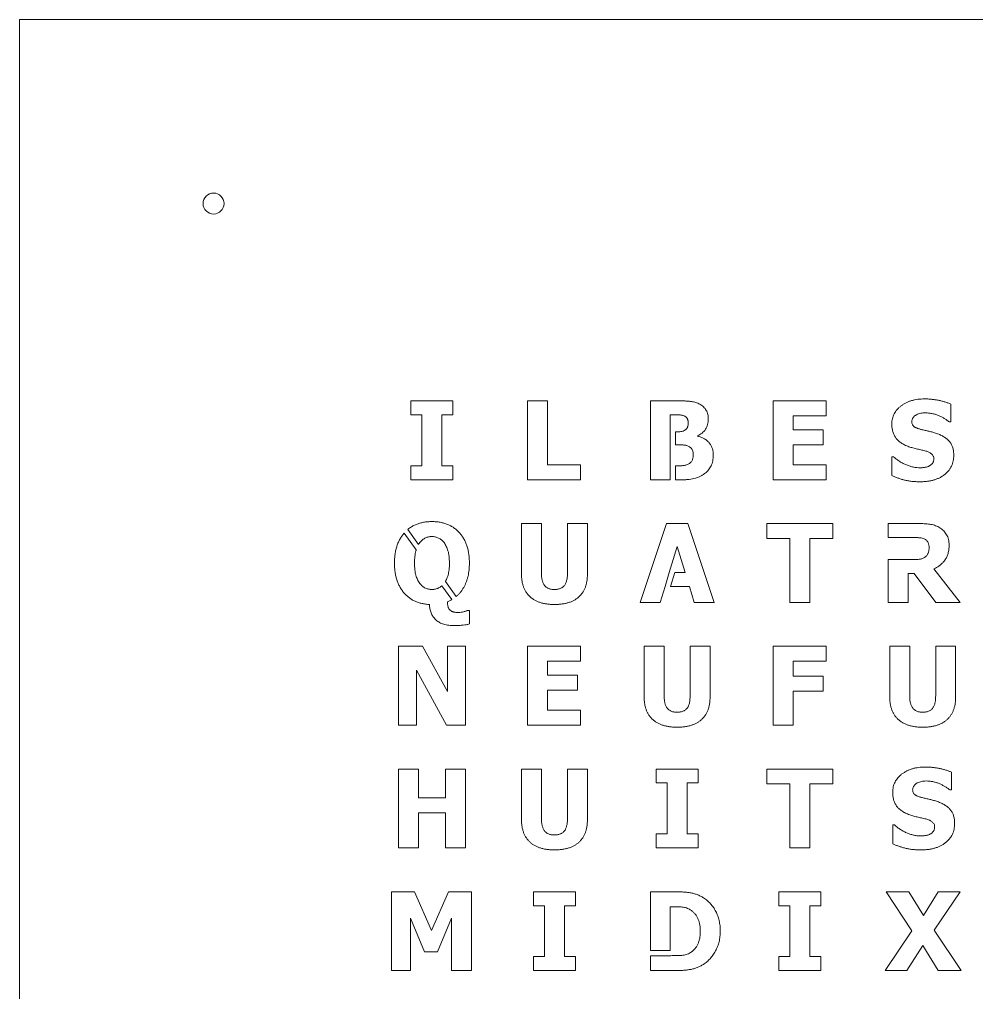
# Model space of a CAD drawing. Header units: millimetres. Extents: x -195 to 195, y -185 to 185.
# Drawn here: x -195 to -13.1, y 0 to 185 of the extents above; entities that cross this region are included whole.
import ezdxf

# ---------------------------------------------------------------- set-up
doc = ezdxf.new("R2010")
doc.units = ezdxf.units.MM

msp = doc.modelspace()

# ---------------------------------------------------------------- linework, layer by layer
at = {"color": 7, "linetype": 'Continuous', "lineweight": 15}
for p, q in [((-195, 185), (-195, -185)), ((195, 185), (-195, 185)), ((-120.64, 112.48), (-112.66, 112.48)), ((-120.64, 109.83), (-120.64, 112.48)), ((-112.66, 112.48), (-112.66, 109.83)), ((-98.42, 112.48), (-94.62, 112.48)), ((-98.42, 97.48), (-98.42, 112.48)), ((-94.62, 112.48), (-94.62, 100.33)), ((-75.09, 112.48), (-69.78, 112.48)), ((-75.09, 97.48), (-75.09, 112.48)), ((-51.76, 112.48), (-41.69, 112.48)), ((-51.76, 97.48), (-51.76, 112.48)), ((-41.69, 112.48), (-41.69, 109.64)), ((-17.98, 111.87), (-17.98, 108.5)), ((-118.55, 109.83), (-120.64, 109.83)), ((-118.55, 100.14), (-118.55, 109.83)), ((-114.75, 109.83), (-114.75, 100.14)), ((-112.66, 109.83), (-114.75, 109.83)), ((-71.29, 109.83), (-71.29, 97.48)), ((-71.03, 109.83), (-71.29, 109.83)), ((-47.96, 109.64), (-47.96, 106.98)), ((-41.69, 109.64), (-47.96, 109.64)), ((-17.98, 108.5), (-18.31, 108.5)), ((-70.29, 104.13), (-70.29, 106.6)), ((-66.13, 105.85), (-66.13, 105.77)), ((-47.96, 106.98), (-42.26, 106.98)), ((-42.26, 106.98), (-42.26, 104.13)), ((-47.96, 104.13), (-47.96, 100.33)), ((-42.26, 104.13), (-47.96, 104.13)), ((-29.18, 101.85), (-28.85, 101.85)), ((-29.18, 98.27), (-29.18, 101.85)), ((-120.64, 100.14), (-118.55, 100.14)), ((-120.64, 97.48), (-120.64, 100.14)), ((-114.75, 100.14), (-112.66, 100.14)), ((-112.66, 100.14), (-112.66, 97.48)), ((-94.62, 100.33), (-88.35, 100.33)), ((-88.35, 100.33), (-88.35, 97.48)), ((-70.29, 97.48), (-70.29, 100.14)), ((-47.96, 100.33), (-41.69, 100.33)), ((-41.69, 100.33), (-41.69, 97.48)), ((-112.66, 97.48), (-120.64, 97.48)), ((-88.35, 97.48), (-98.42, 97.48)), ((-71.29, 97.48), (-75.09, 97.48)), ((-69.1, 97.48), (-70.29, 97.48)), ((-41.69, 97.48), (-51.76, 97.48)), ((-99.58, 89.15), (-95.78, 89.15)), ((-99.58, 79.53), (-99.58, 89.15)), ((-95.78, 89.15), (-95.78, 79.74)), ((-90.84, 89.15), (-87.05, 89.15)), ((-90.84, 79.74), (-90.84, 89.15)), ((-87.05, 89.15), (-87.05, 79.54)), ((-77, 74.16), (-72, 89.15)), ((-72, 89.15), (-67.95, 89.15)), ((-67.95, 89.15), (-62.95, 74.16)), ((-52.93, 89.15), (-40.39, 89.15)), ((-52.93, 86.31), (-52.93, 89.15)), ((-40.39, 89.15), (-40.39, 86.31)), ((-29.89, 89.15), (-23.9, 89.15)), ((-29.89, 86.5), (-29.89, 89.15)), ((-121.89, 87.34), (-119.59, 84.14)), ((-119.13, 85.21), (-121.17, 88.05)), ((-48.56, 86.31), (-52.93, 86.31)), ((-48.56, 74.16), (-48.56, 86.31)), ((-44.76, 86.31), (-44.76, 74.16)), ((-40.39, 86.31), (-44.76, 86.31)), ((-24.86, 86.5), (-29.89, 86.5)), ((-69.97, 84.81), (-71.49, 79.85)), ((-68.46, 79.85), (-69.97, 84.81)), ((-29.89, 82.32), (-25.03, 82.32)), ((-29.89, 74.16), (-29.89, 82.32)), ((-71.49, 79.85), (-72.28, 77.19)), ((-71.24, 77.19), (-70.45, 79.85)), ((-70.45, 79.85), (-68.46, 79.85)), ((-26.09, 79.66), (-26.09, 74.16)), ((-24.92, 79.66), (-26.09, 79.66)), ((-20.8, 74.16), (-24.92, 79.66)), ((-21.2, 80.53), (-16.22, 74.16)), ((-111.98, 75.3), (-114.04, 78.16)), ((-114.69, 77.34), (-112.8, 74.73)), ((-72.28, 77.19), (-73.2, 74.16)), ((-67.67, 77.19), (-71.24, 77.19)), ((-66.75, 74.16), (-67.67, 77.19)), ((-73.2, 74.16), (-77, 74.16)), ((-62.95, 74.16), (-66.75, 74.16)), ((-44.76, 74.16), (-48.56, 74.16)), ((-26.09, 74.16), (-29.89, 74.16)), ((-16.22, 74.16), (-20.8, 74.16)), ((-109.85, 72.64), (-109.48, 72.64)), ((-109.48, 72.64), (-109.48, 70.07)), ((-122.96, 65.83), (-118.38, 65.83)), ((-122.96, 50.83), (-122.96, 65.83)), ((-118.38, 65.83), (-113.66, 57.23)), ((-113.66, 65.83), (-110.24, 65.83)), ((-113.66, 57.23), (-113.66, 65.83)), ((-110.24, 65.83), (-110.24, 50.83)), ((-98.42, 65.83), (-88.35, 65.83)), ((-98.42, 50.83), (-98.42, 65.83)), ((-88.35, 65.83), (-88.35, 62.98)), ((-76.26, 65.83), (-72.47, 65.83)), ((-76.26, 56.2), (-76.26, 65.83)), ((-72.47, 65.83), (-72.47, 56.41)), ((-67.53, 65.83), (-63.73, 65.83)), ((-67.53, 56.41), (-67.53, 65.83)), ((-63.73, 65.83), (-63.73, 56.21)), ((-51.76, 65.83), (-41.69, 65.83)), ((-51.76, 50.83), (-51.76, 65.83)), ((-41.69, 65.83), (-41.69, 62.98)), ((-29.59, 65.83), (-25.79, 65.83)), ((-29.59, 56.2), (-29.59, 65.83)), ((-25.79, 65.83), (-25.79, 56.41)), ((-20.85, 65.83), (-17.06, 65.83)), ((-20.85, 56.41), (-20.85, 65.83)), ((-17.06, 65.83), (-17.06, 56.21)), ((-94.62, 62.98), (-94.62, 60.32)), ((-88.35, 62.98), (-94.62, 62.98)), ((-47.96, 62.98), (-47.96, 60.13)), ((-41.69, 62.98), (-47.96, 62.98)), ((-119.54, 61.28), (-119.54, 50.83)), ((-113.84, 50.83), (-119.54, 61.28)), ((-94.62, 60.32), (-88.92, 60.32)), ((-88.92, 60.32), (-88.92, 57.47)), ((-47.96, 60.13), (-42.26, 60.13)), ((-42.26, 60.13), (-42.26, 57.28)), ((-94.62, 57.47), (-94.62, 53.67)), ((-88.92, 57.47), (-94.62, 57.47)), ((-47.96, 57.28), (-47.96, 50.83)), ((-42.26, 57.28), (-47.96, 57.28)), ((-94.62, 53.67), (-88.35, 53.67)), ((-88.35, 53.67), (-88.35, 50.83)), ((-119.54, 50.83), (-122.96, 50.83)), ((-110.24, 50.83), (-113.84, 50.83)), ((-88.35, 50.83), (-98.42, 50.83)), ((-47.96, 50.83), (-51.76, 50.83)), ((-122.96, 42.49), (-119.16, 42.49)), ((-122.96, 27.5), (-122.96, 42.49)), ((-119.16, 42.49), (-119.16, 36.99)), ((-114.04, 42.49), (-110.24, 42.49)), ((-114.04, 36.99), (-114.04, 42.49)), ((-110.24, 42.49), (-110.24, 27.5)), ((-99.58, 42.49), (-95.78, 42.49)), ((-99.58, 32.87), (-99.58, 42.49)), ((-95.78, 42.49), (-95.78, 33.08)), ((-90.84, 42.49), (-87.05, 42.49)), ((-90.84, 33.08), (-90.84, 42.49)), ((-87.05, 42.49), (-87.05, 32.88)), ((-73.98, 42.49), (-66, 42.49)), ((-73.98, 39.84), (-73.98, 42.49)), ((-66, 42.49), (-66, 39.84)), ((-52.93, 42.49), (-40.39, 42.49)), ((-52.93, 39.65), (-52.93, 42.49)), ((-40.39, 42.49), (-40.39, 39.65)), ((-17.82, 41.88), (-17.82, 38.51)), ((-71.89, 39.84), (-73.98, 39.84)), ((-71.89, 30.15), (-71.89, 39.84)), ((-68.09, 39.84), (-68.09, 30.15)), ((-66, 39.84), (-68.09, 39.84)), ((-48.56, 39.65), (-52.93, 39.65)), ((-48.56, 27.5), (-48.56, 39.65)), ((-44.76, 39.65), (-44.76, 27.5)), ((-40.39, 39.65), (-44.76, 39.65)), ((-17.82, 38.51), (-18.16, 38.51)), ((-119.16, 36.99), (-114.04, 36.99)), ((-119.16, 34.14), (-119.16, 27.5)), ((-114.04, 34.14), (-119.16, 34.14)), ((-114.04, 27.5), (-114.04, 34.14)), ((-29.03, 31.86), (-28.69, 31.86)), ((-29.03, 28.28), (-29.03, 31.86)), ((-73.98, 30.15), (-71.89, 30.15)), ((-73.98, 27.5), (-73.98, 30.15)), ((-68.09, 30.15), (-66, 30.15)), ((-66, 30.15), (-66, 27.5)), ((-119.16, 27.5), (-122.96, 27.5)), ((-110.24, 27.5), (-114.04, 27.5)), ((-66, 27.5), (-73.98, 27.5)), ((-44.76, 27.5), (-48.56, 27.5)), ((-124.28, 19.16), (-119.9, 19.16)), ((-124.28, 4.16), (-124.28, 19.16)), ((-119.9, 19.16), (-116.68, 11.81)), ((-116.68, 11.81), (-113.46, 19.16)), ((-113.46, 19.16), (-109.09, 19.16)), ((-109.09, 19.16), (-109.09, 4.16)), ((-97.31, 19.16), (-89.33, 19.16)), ((-97.31, 16.51), (-97.31, 19.16)), ((-89.33, 19.16), (-89.33, 16.51)), ((-75.09, 19.16), (-70.47, 19.16)), ((-75.09, 8.01), (-75.09, 19.16)), ((-50.65, 19.16), (-42.67, 19.16)), ((-50.65, 16.51), (-50.65, 19.16)), ((-42.67, 19.16), (-42.67, 16.51)), ((-30.26, 19.16), (-25.93, 19.16)), ((-25.36, 11.73), (-30.26, 19.16)), ((-25.93, 19.16), (-23.17, 14.64)), ((-23.17, 14.64), (-20.36, 19.16)), ((-16.21, 19.16), (-21.12, 11.88)), ((-20.36, 19.16), (-16.21, 19.16)), ((-95.22, 16.51), (-97.31, 16.51)), ((-95.22, 6.82), (-95.22, 16.51)), ((-91.42, 16.51), (-91.42, 6.82)), ((-89.33, 16.51), (-91.42, 16.51)), ((-71.29, 16.32), (-71.29, 8.01)), ((-71.22, 16.32), (-71.29, 16.32)), ((-48.56, 16.51), (-50.65, 16.51)), ((-48.56, 6.82), (-48.56, 16.51)), ((-44.76, 16.51), (-44.76, 6.82)), ((-42.67, 16.51), (-44.76, 16.51)), ((-120.67, 14.15), (-120.67, 4.16)), ((-118.03, 7.77), (-120.67, 14.15)), ((-112.89, 14.15), (-115.53, 7.77)), ((-112.89, 4.16), (-112.89, 14.15)), ((-30.45, 4.16), (-25.36, 11.73)), ((-21.12, 11.88), (-16.02, 4.16)), ((-115.53, 7.77), (-118.03, 7.77)), ((-71.29, 8.01), (-75.09, 8.01)), ((-23.31, 8.97), (-26.31, 4.16)), ((-20.36, 4.16), (-23.31, 8.97)), ((-97.31, 6.82), (-95.22, 6.82)), ((-97.31, 4.16), (-97.31, 6.82)), ((-91.42, 6.82), (-89.33, 6.82)), ((-89.33, 6.82), (-89.33, 4.16)), ((-75.09, 7.01), (-71.22, 7.01)), ((-75.09, 4.16), (-75.09, 7.01)), ((-50.65, 6.82), (-48.56, 6.82)), ((-50.65, 4.16), (-50.65, 6.82)), ((-44.76, 6.82), (-42.67, 6.82)), ((-42.67, 6.82), (-42.67, 4.16)), ((-120.67, 4.16), (-124.28, 4.16)), ((-109.09, 4.16), (-112.89, 4.16)), ((-89.33, 4.16), (-97.31, 4.16)), ((-70.43, 4.16), (-75.09, 4.16)), ((-42.67, 4.16), (-50.65, 4.16)), ((-26.31, 4.16), (-30.45, 4.16)), ((-16.02, 4.16), (-20.36, 4.16))]:
    msp.add_line(p, q, dxfattribs=at)
msp.add_circle((-158.11, 150), 2, dxfattribs=at)
for points, knots in [([(-29.18, 108.09), (-29.18, 108.26), (-29.17, 108.6), (-29.09, 109.1), (-28.95, 109.57), (-28.75, 110.02), (-28.5, 110.44), (-28.19, 110.84), (-27.83, 111.21), (-27.41, 111.55), (-26.96, 111.86), (-26.47, 112.13), (-25.96, 112.36), (-25.42, 112.55), (-24.85, 112.69), (-24.25, 112.79), (-23.63, 112.85), (-23.2, 112.86), (-22.99, 112.86)], [0, 0, 0, 0, 0.059483, 0.116964, 0.173246, 0.22874, 0.284453, 0.341556, 0.400368, 0.462086, 0.525357, 0.58886, 0.65283, 0.718208, 0.78506, 0.854317, 0.925621, 1, 1, 1, 1]), ([(-22.99, 112.86), (-22.77, 112.86), (-22.32, 112.85), (-21.66, 112.8), (-21, 112.72), (-20.34, 112.6), (-19.71, 112.46), (-19.1, 112.29), (-18.52, 112.1), (-18.16, 111.95), (-17.98, 111.87)], [0, 0, 0, 0, 0.129441, 0.259207, 0.388462, 0.518766, 0.64671, 0.769621, 0.887261, 1, 1, 1, 1]), ([(-69.78, 112.48), (-69.65, 112.48), (-69.39, 112.48), (-69.01, 112.48), (-68.66, 112.47), (-68.34, 112.46), (-68.04, 112.44), (-67.76, 112.41), (-67.51, 112.39), (-67.21, 112.35), (-66.86, 112.29), (-66.45, 112.17), (-66.05, 112.03), (-65.8, 111.9), (-65.67, 111.84)], [0, 0, 0, 0, 0.095293, 0.184948, 0.268266, 0.345962, 0.417379, 0.483267, 0.542827, 0.596934, 0.698962, 0.799315, 0.899609, 1, 1, 1, 1]), ([(-65.67, 111.84), (-65.55, 111.76), (-65.3, 111.61), (-64.97, 111.34), (-64.69, 111.03), (-64.46, 110.69), (-64.29, 110.31), (-64.16, 109.91), (-64.08, 109.48), (-64.08, 109.18), (-64.07, 109.03)], [0, 0, 0, 0, 0.1302309, 0.2539842, 0.3748864, 0.4949108, 0.6160542, 0.7383283, 0.8665971, 1, 1, 1, 1]), ([(-68.64, 109.63), (-68.7, 109.66), (-68.83, 109.71), (-69.04, 109.76), (-69.27, 109.8), (-69.53, 109.81), (-69.82, 109.82), (-70.17, 109.83), (-70.58, 109.83), (-70.87, 109.83), (-71.03, 109.83)], [0, 0, 0, 0, 0.085547, 0.175522, 0.271249, 0.373472, 0.491422, 0.635165, 0.804686, 1, 1, 1, 1]), ([(-67.87, 108.31), (-67.87, 108.37), (-67.88, 108.5), (-67.92, 108.69), (-67.97, 108.88), (-68.05, 109.07), (-68.15, 109.25), (-68.29, 109.41), (-68.45, 109.54), (-68.57, 109.6), (-68.64, 109.63)], [0, 0, 0, 0, 0.114424, 0.234349, 0.357304, 0.487651, 0.617176, 0.745225, 0.86977, 1, 1, 1, 1]), ([(-24.52, 109.84), (-24.58, 109.8), (-24.7, 109.74), (-24.86, 109.62), (-25, 109.48), (-25.14, 109.32), (-25.25, 109.14), (-25.33, 108.95), (-25.38, 108.75), (-25.39, 108.61), (-25.39, 108.55)], [0, 0, 0, 0, 0.119677, 0.2403294, 0.3662705, 0.4939948, 0.6230435, 0.7468829, 0.8724827, 1, 1, 1, 1]), ([(-22.82, 110.21), (-22.97, 110.2), (-23.27, 110.2), (-23.7, 110.14), (-24.12, 110.02), (-24.38, 109.9), (-24.52, 109.84)], [0, 0, 0, 0, 0.263952, 0.503203, 0.738816, 1, 1, 1, 1]), ([(-18.31, 108.5), (-18.46, 108.62), (-18.75, 108.85), (-19.24, 109.17), (-19.78, 109.46), (-20.35, 109.72), (-20.95, 109.94), (-21.56, 110.09), (-22.19, 110.19), (-22.61, 110.2), (-22.82, 110.21)], [0, 0, 0, 0, 0.113642, 0.231983, 0.355311, 0.484601, 0.614974, 0.743959, 0.871738, 1, 1, 1, 1]), ([(-68.67, 106.83), (-68.59, 106.87), (-68.46, 106.94), (-68.28, 107.09), (-68.14, 107.24), (-68.04, 107.43), (-67.97, 107.63), (-67.9, 107.84), (-67.88, 108.07), (-67.87, 108.23), (-67.87, 108.31)], [0, 0, 0, 0, 0.135465, 0.259561, 0.377315, 0.493404, 0.612279, 0.734456, 0.863529, 1, 1, 1, 1]), ([(-64.07, 109.03), (-64.08, 108.85), (-64.09, 108.5), (-64.2, 108), (-64.37, 107.52), (-64.61, 107.08), (-64.91, 106.69), (-65.26, 106.34), (-65.67, 106.06), (-65.97, 105.92), (-66.13, 105.85)], [0, 0, 0, 0, 0.131589, 0.258932, 0.382868, 0.508003, 0.631227, 0.752289, 0.874274, 1, 1, 1, 1]), ([(-25.95, 103.77), (-26.09, 103.83), (-26.36, 103.93), (-26.75, 104.11), (-27.11, 104.29), (-27.43, 104.5), (-27.73, 104.71), (-28, 104.94), (-28.23, 105.19), (-28.44, 105.44), (-28.61, 105.72), (-28.77, 106.01), (-28.9, 106.31), (-29, 106.64), (-29.08, 106.98), (-29.14, 107.33), (-29.18, 107.7), (-29.18, 107.96), (-29.18, 108.09)], [0, 0, 0, 0, 0.077046, 0.149721, 0.219404, 0.284805, 0.347832, 0.407743, 0.465707, 0.521836, 0.577474, 0.633501, 0.689851, 0.748288, 0.807927, 0.869355, 0.933281, 1, 1, 1, 1]), ([(-25.39, 108.55), (-25.38, 108.45), (-25.37, 108.27), (-25.3, 108.02), (-25.17, 107.8), (-25.01, 107.64), (-24.86, 107.53), (-24.73, 107.45), (-24.57, 107.37), (-24.38, 107.29), (-24.17, 107.21), (-23.94, 107.14), (-23.69, 107.07), (-23.51, 107.03), (-23.41, 107)], [0, 0, 0, 0, 0.101189, 0.195066, 0.28682, 0.381041, 0.43216, 0.490481, 0.555865, 0.629675, 0.709531, 0.798237, 0.894933, 1, 1, 1, 1]), ([(-70.29, 106.6), (-70.19, 106.6), (-69.99, 106.6), (-69.72, 106.61), (-69.41, 106.62), (-69.06, 106.67), (-68.8, 106.78), (-68.67, 106.83)], [0.2420228, 0.2420228, 0.2420228, 0.2420228, 0.3765063, 0.5151663, 0.6199003, 0.8017829, 1, 1, 1, 1]), ([(-66.13, 105.77), (-66.01, 105.75), (-65.8, 105.7), (-65.48, 105.59), (-65.18, 105.47), (-64.9, 105.33), (-64.63, 105.17), (-64.39, 104.99), (-64.16, 104.79), (-63.94, 104.57), (-63.75, 104.34), (-63.58, 104.08), (-63.44, 103.8), (-63.32, 103.5), (-63.23, 103.18), (-63.17, 102.85), (-63.13, 102.49), (-63.13, 102.24), (-63.12, 102.12)], [0, 0, 0, 0, 0.066109, 0.130032, 0.192452, 0.252633, 0.312245, 0.371692, 0.43014, 0.488855, 0.547881, 0.606648, 0.667087, 0.728552, 0.791636, 0.858121, 0.927239, 1, 1, 1, 1]), ([(-23.41, 107), (-23.17, 106.95), (-22.68, 106.84), (-21.96, 106.67), (-21.22, 106.48), (-20.73, 106.31), (-20.48, 106.22)], [0, 0, 0, 0, 0.249067, 0.488639, 0.733905, 1, 1, 1, 1]), ([(-20.48, 106.22), (-20.35, 106.17), (-20.1, 106.08), (-19.75, 105.91), (-19.43, 105.74), (-19.13, 105.55), (-18.85, 105.35), (-18.6, 105.14), (-18.37, 104.92), (-18.17, 104.68), (-17.99, 104.43), (-17.83, 104.16), (-17.7, 103.87), (-17.6, 103.56), (-17.51, 103.23), (-17.46, 102.88), (-17.42, 102.51), (-17.41, 102.26), (-17.41, 102.13)], [0, 0, 0, 0, 0.073409, 0.14343, 0.210313, 0.274337, 0.335985, 0.395552, 0.452981, 0.509043, 0.565002, 0.621373, 0.67844, 0.737632, 0.799203, 0.863043, 0.930047, 1, 1, 1, 1]), ([(-68.05, 103.96), (-68.11, 103.98), (-68.24, 104.03), (-68.46, 104.07), (-68.71, 104.1), (-69, 104.11), (-69.33, 104.12), (-69.71, 104.13), (-70.03, 104.13), (-70.23, 104.13), (-70.29, 104.13)], [0, 0, 0, 0, 0.0768697, 0.164507, 0.2624269, 0.3737013, 0.501078, 0.6469464, 0.8136361, 0.8806965, 0.8806965, 0.8806965, 0.8806965]), ([(-66.92, 102.18), (-66.92, 102.29), (-66.93, 102.51), (-66.98, 102.82), (-67.07, 103.1), (-67.19, 103.33), (-67.36, 103.53), (-67.55, 103.7), (-67.79, 103.85), (-67.96, 103.92), (-68.05, 103.96)], [0, 0, 0, 0, 0.152878, 0.290609, 0.414, 0.528456, 0.638914, 0.75357, 0.87267, 1, 1, 1, 1]), ([(-22.7, 102.94), (-22.97, 103.01), (-23.51, 103.15), (-24.33, 103.32), (-25.16, 103.52), (-25.69, 103.69), (-25.95, 103.77)], [0, 0, 0, 0, 0.242695, 0.499402, 0.756262, 1, 1, 1, 1]), ([(-67.91, 100.45), (-67.82, 100.49), (-67.67, 100.58), (-67.46, 100.74), (-67.29, 100.92), (-67.15, 101.14), (-67.05, 101.38), (-66.98, 101.63), (-66.93, 101.9), (-66.92, 102.08), (-66.92, 102.18)], [0, 0, 0, 0, 0.130522, 0.253078, 0.372752, 0.49235, 0.614062, 0.738864, 0.865998, 1, 1, 1, 1]), ([(-63.12, 102.12), (-63.13, 101.93), (-63.14, 101.58), (-63.22, 101.06), (-63.35, 100.58), (-63.53, 100.13), (-63.76, 99.73), (-64.03, 99.35), (-64.33, 99.01), (-64.57, 98.82), (-64.68, 98.73)], [0, 0, 0, 0, 0.141306, 0.275495, 0.403723, 0.528222, 0.648768, 0.766916, 0.883681, 1, 1, 1, 1]), ([(-28.85, 101.85), (-28.66, 101.69), (-28.29, 101.37), (-27.69, 100.95), (-27.06, 100.59), (-26.41, 100.3), (-25.75, 100.06), (-25.09, 99.89), (-24.45, 99.78), (-24.02, 99.77), (-23.81, 99.76)], [0, 0, 0, 0, 0.1330007, 0.263353, 0.3927906, 0.5216131, 0.6481902, 0.7689979, 0.8859682, 1, 1, 1, 1]), ([(-17.41, 102.13), (-17.42, 101.95), (-17.43, 101.59), (-17.51, 101.06), (-17.65, 100.56), (-17.84, 100.08), (-18.08, 99.64), (-18.38, 99.22), (-18.74, 98.83), (-19.14, 98.48), (-19.59, 98.15), (-20.09, 97.87), (-20.62, 97.64), (-21.18, 97.44), (-21.79, 97.29), (-22.43, 97.18), (-23.11, 97.12), (-23.58, 97.11), (-23.82, 97.11)], [0, 0, 0, 0, 0.060348, 0.118373, 0.174822, 0.230067, 0.285184, 0.340939, 0.398055, 0.457291, 0.517906, 0.579447, 0.642691, 0.707874, 0.77602, 0.846986, 0.921541, 1, 1, 1, 1]), ([(-21.21, 101.49), (-21.21, 101.58), (-21.22, 101.76), (-21.31, 102.01), (-21.46, 102.23), (-21.65, 102.42), (-21.88, 102.58), (-22.13, 102.74), (-22.41, 102.85), (-22.6, 102.91), (-22.7, 102.94)], [0, 0, 0, 0, 0.122123, 0.237846, 0.352547, 0.473989, 0.600843, 0.729318, 0.862547, 1, 1, 1, 1]), ([(-70.29, 100.14), (-70.23, 100.14), (-70.08, 100.15), (-69.85, 100.15), (-69.61, 100.15), (-69.4, 100.16), (-69.22, 100.16), (-69.01, 100.16), (-68.77, 100.19), (-68.48, 100.24), (-68.19, 100.33), (-68, 100.41), (-67.91, 100.45)], [0.2476627, 0.2476627, 0.2476627, 0.2476627, 0.3019108, 0.3856764, 0.4602382, 0.5255963, 0.5826714, 0.63057, 0.7184038, 0.8093838, 0.9025718, 1, 1, 1, 1]), ([(-23.81, 99.76), (-23.75, 99.76), (-23.63, 99.77), (-23.43, 99.78), (-23.21, 99.81), (-22.97, 99.84), (-22.73, 99.88), (-22.5, 99.93), (-22.31, 100), (-22.19, 100.05), (-22.13, 100.08)], [0, 0, 0, 0, 0.100396, 0.2149, 0.345382, 0.490223, 0.637837, 0.771267, 0.891619, 1, 1, 1, 1]), ([(-22.13, 100.08), (-22.07, 100.11), (-21.94, 100.18), (-21.77, 100.3), (-21.62, 100.45), (-21.47, 100.6), (-21.35, 100.78), (-21.27, 100.99), (-21.22, 101.23), (-21.21, 101.4), (-21.21, 101.49)], [0, 0, 0, 0, 0.1197813, 0.237832, 0.3543282, 0.4731718, 0.5935053, 0.7194361, 0.8534021, 1, 1, 1, 1]), ([(-64.68, 98.73), (-64.82, 98.62), (-65.1, 98.41), (-65.56, 98.15), (-66.04, 97.93), (-66.54, 97.76), (-67.09, 97.63), (-67.7, 97.55), (-68.38, 97.49), (-68.85, 97.49), (-69.1, 97.48)], [0, 0, 0, 0, 0.113874, 0.225089, 0.336449, 0.447982, 0.565638, 0.696829, 0.841019, 1, 1, 1, 1]), ([(-23.82, 97.11), (-24.1, 97.11), (-24.63, 97.12), (-25.4, 97.18), (-26.12, 97.28), (-26.79, 97.43), (-27.43, 97.61), (-28.03, 97.81), (-28.62, 98.02), (-29, 98.19), (-29.18, 98.27)], [0, 0, 0, 0, 0.148573, 0.287904, 0.419544, 0.543016, 0.66167, 0.776802, 0.889955, 1, 1, 1, 1]), ([(-121.17, 88.05), (-121.05, 88.15), (-120.74, 88.39), (-120.21, 88.72), (-119.57, 89.02), (-118.89, 89.25), (-118.17, 89.41), (-117.4, 89.52), (-116.88, 89.53), (-116.61, 89.53)], [0.5927129, 0.5927129, 0.5927129, 0.5927129, 0.6328298, 0.6900668, 0.7481632, 0.8073179, 0.868775, 0.9326645, 1, 1, 1, 1]), ([(-116.61, 89.53), (-116.34, 89.53), (-115.81, 89.52), (-115.05, 89.41), (-114.32, 89.25), (-113.64, 89.02), (-113.01, 88.72), (-112.42, 88.36), (-111.87, 87.92), (-111.37, 87.43), (-110.93, 86.87), (-110.54, 86.27), (-110.21, 85.61), (-109.94, 84.91), (-109.73, 84.16), (-109.59, 83.36), (-109.5, 82.51), (-109.49, 81.93), (-109.48, 81.63)], [0, 0, 0, 0, 0.0670513, 0.1309047, 0.1922722, 0.2513934, 0.3094569, 0.3665315, 0.4240407, 0.4823872, 0.5412426, 0.600751, 0.6611152, 0.7234162, 0.7878367, 0.854987, 0.9255734, 1, 1, 1, 1]), ([(-23.9, 89.15), (-23.7, 89.15), (-23.32, 89.15), (-22.76, 89.12), (-22.24, 89.07), (-21.75, 89), (-21.3, 88.91), (-20.86, 88.76), (-20.44, 88.58), (-20.18, 88.43), (-20.05, 88.35)], [0, 0, 0, 0, 0.149974, 0.289736, 0.420262, 0.541731, 0.657199, 0.771291, 0.885637, 1, 1, 1, 1]), ([(-123.72, 81.63), (-123.72, 81.93), (-123.71, 82.5), (-123.61, 83.35), (-123.47, 84.15), (-123.26, 84.9), (-123, 85.6), (-122.67, 86.25), (-122.3, 86.83), (-122.03, 87.18), (-121.89, 87.34)], [0, 0, 0, 0, 0.0739761, 0.1443574, 0.2115457, 0.2760026, 0.3379328, 0.3985515, 0.4578277, 0.5086037, 0.5086037, 0.5086037, 0.5086037]), ([(-20.05, 88.35), (-19.92, 88.26), (-19.66, 88.09), (-19.33, 87.77), (-19.03, 87.43), (-18.77, 87.04), (-18.56, 86.62), (-18.41, 86.14), (-18.32, 85.6), (-18.31, 85.23), (-18.31, 85.03)], [0, 0, 0, 0, 0.119241, 0.235411, 0.351264, 0.467913, 0.587671, 0.714251, 0.851544, 1, 1, 1, 1]), ([(-118.9, 85.55), (-118.98, 85.44), (-119.06, 85.33), (-119.13, 85.22), (-119.13, 85.21)], [0, 0, 0, 0, 0.09439554, 0.0987949, 0.0987949, 0.0987949, 0.0987949]), ([(-116.59, 86.69), (-116.71, 86.68), (-116.93, 86.68), (-117.25, 86.63), (-117.55, 86.55), (-117.84, 86.44), (-118.12, 86.29), (-118.39, 86.09), (-118.66, 85.84), (-118.82, 85.65), (-118.9, 85.55)], [0, 0, 0, 0, 0.1253702, 0.2452861, 0.3619567, 0.4759912, 0.5930245, 0.7173862, 0.8530855, 1, 1, 1, 1]), ([(-114.28, 85.53), (-114.36, 85.62), (-114.51, 85.81), (-114.77, 86.06), (-115.05, 86.26), (-115.35, 86.42), (-115.65, 86.54), (-115.96, 86.62), (-116.28, 86.68), (-116.49, 86.68), (-116.59, 86.69)], [0, 0, 0, 0, 0.140823, 0.273459, 0.400792, 0.52369, 0.644547, 0.763352, 0.880684, 1, 1, 1, 1]), ([(-113.28, 81.66), (-113.28, 81.88), (-113.29, 82.3), (-113.34, 82.9), (-113.42, 83.45), (-113.54, 83.95), (-113.69, 84.41), (-113.86, 84.82), (-114.05, 85.2), (-114.2, 85.42), (-114.28, 85.53)], [0, 0, 0, 0, 0.160897, 0.309097, 0.44672, 0.572974, 0.69065, 0.800482, 0.903484, 1, 1, 1, 1]), ([(-23.03, 86.26), (-23.15, 86.3), (-23.4, 86.4), (-23.74, 86.45), (-24.03, 86.47), (-24.28, 86.49), (-24.56, 86.49), (-24.76, 86.5), (-24.86, 86.5)], [0, 0, 0, 0, 0.209407, 0.431327, 0.552966, 0.68723, 0.837246, 1, 1, 1, 1]), ([(-22.11, 84.6), (-22.11, 84.7), (-22.11, 84.88), (-22.16, 85.14), (-22.22, 85.39), (-22.31, 85.61), (-22.44, 85.81), (-22.6, 85.99), (-22.8, 86.14), (-22.95, 86.22), (-23.03, 86.26)], [0, 0, 0, 0, 0.13997, 0.271141, 0.396119, 0.514801, 0.630431, 0.748169, 0.868887, 1, 1, 1, 1]), ([(-119.59, 84.14), (-119.61, 84.09), (-119.68, 83.87), (-119.78, 83.46), (-119.86, 82.89), (-119.91, 82.29), (-119.92, 81.87), (-119.92, 81.65)], [0.3832766, 0.3832766, 0.3832766, 0.3832766, 0.4256637, 0.5538735, 0.6923358, 0.8406322, 1, 1, 1, 1]), ([(-22.81, 82.84), (-22.75, 82.89), (-22.64, 82.99), (-22.5, 83.16), (-22.38, 83.34), (-22.27, 83.54), (-22.2, 83.76), (-22.15, 84.02), (-22.11, 84.3), (-22.11, 84.5), (-22.11, 84.6)], [0, 0, 0, 0, 0.114295, 0.22772, 0.337793, 0.449141, 0.567498, 0.69713, 0.841442, 1, 1, 1, 1]), ([(-18.31, 85.03), (-18.31, 84.89), (-18.31, 84.62), (-18.36, 84.22), (-18.41, 83.84), (-18.5, 83.48), (-18.61, 83.14), (-18.74, 82.81), (-18.91, 82.51), (-19.15, 82.14), (-19.51, 81.71), (-20.01, 81.26), (-20.57, 80.85), (-20.98, 80.64), (-21.2, 80.53)], [0, 0, 0, 0, 0.074078, 0.1448021, 0.2123601, 0.2772448, 0.3404029, 0.4009338, 0.4606575, 0.5193778, 0.6360204, 0.7537444, 0.8744384, 1, 1, 1, 1]), ([(-117.08, 73.78), (-117.33, 73.79), (-117.81, 73.83), (-118.52, 73.96), (-119.19, 74.14), (-119.82, 74.39), (-120.42, 74.7), (-120.96, 75.08), (-121.47, 75.51), (-121.94, 76), (-122.36, 76.55), (-122.73, 77.14), (-123.03, 77.78), (-123.29, 78.46), (-123.48, 79.19), (-123.62, 79.96), (-123.71, 80.78), (-123.72, 81.34), (-123.72, 81.63)], [0, 0, 0, 0, 0.06509, 0.127323, 0.187199, 0.245876, 0.303425, 0.360663, 0.418354, 0.477324, 0.536973, 0.596952, 0.658064, 0.721159, 0.786201, 0.854188, 0.925342, 1, 1, 1, 1]), ([(-119.92, 81.65), (-119.92, 81.43), (-119.91, 81), (-119.86, 80.39), (-119.78, 79.84), (-119.67, 79.35), (-119.52, 78.9), (-119.35, 78.49), (-119.15, 78.12), (-119, 77.9), (-118.92, 77.79)], [0, 0, 0, 0, 0.164771, 0.315358, 0.452331, 0.576448, 0.691272, 0.799507, 0.90234, 1, 1, 1, 1]), ([(-114.04, 78.16), (-113.97, 78.28), (-113.84, 78.53), (-113.67, 78.93), (-113.53, 79.37), (-113.41, 79.85), (-113.34, 80.39), (-113.28, 81), (-113.28, 81.43), (-113.28, 81.66)], [0.1029309, 0.1029309, 0.1029309, 0.1029309, 0.2061304, 0.3130118, 0.4244218, 0.545125, 0.680897, 0.831879, 1, 1, 1, 1]), ([(-109.48, 81.63), (-109.48, 81.41), (-109.49, 80.98), (-109.54, 80.34), (-109.62, 79.73), (-109.74, 79.15), (-109.89, 78.58), (-110.08, 78.04), (-110.3, 77.52), (-110.55, 77.03), (-110.84, 76.57), (-111.15, 76.14), (-111.49, 75.74), (-111.78, 75.47), (-111.94, 75.33), (-111.98, 75.3)], [0, 0, 0, 0, 0.0733254, 0.1442053, 0.2125194, 0.2792146, 0.3441684, 0.4077584, 0.4701884, 0.5317648, 0.5922435, 0.651281, 0.7090841, 0.7667626, 0.7819359, 0.7819359, 0.7819359, 0.7819359]), ([(-25.03, 82.32), (-24.91, 82.32), (-24.67, 82.32), (-24.33, 82.34), (-24.02, 82.37), (-23.73, 82.41), (-23.47, 82.48), (-23.23, 82.57), (-23, 82.69), (-22.87, 82.79), (-22.81, 82.84)], [0, 0, 0, 0, 0.158853, 0.305178, 0.440591, 0.562608, 0.677868, 0.786886, 0.893772, 1, 1, 1, 1]), ([(-95.78, 79.74), (-95.78, 79.61), (-95.78, 79.36), (-95.75, 79.01), (-95.71, 78.67), (-95.64, 78.37), (-95.56, 78.09), (-95.46, 77.83), (-95.35, 77.6), (-95.21, 77.39), (-95.05, 77.21), (-94.87, 77.05), (-94.67, 76.92), (-94.44, 76.81), (-94.19, 76.72), (-93.92, 76.67), (-93.63, 76.63), (-93.42, 76.63), (-93.32, 76.62)], [0, 0, 0, 0, 0.083198, 0.161393, 0.234821, 0.302626, 0.366802, 0.426894, 0.483561, 0.537448, 0.589958, 0.641551, 0.694537, 0.748596, 0.805727, 0.86627, 0.931072, 1, 1, 1, 1]), ([(-93.32, 76.62), (-93.21, 76.63), (-93.01, 76.63), (-92.73, 76.67), (-92.46, 76.72), (-92.21, 76.8), (-91.99, 76.91), (-91.78, 77.03), (-91.6, 77.19), (-91.44, 77.36), (-91.3, 77.56), (-91.18, 77.79), (-91.07, 78.05), (-90.99, 78.33), (-90.92, 78.64), (-90.88, 78.98), (-90.85, 79.35), (-90.84, 79.6), (-90.84, 79.74)], [0, 0, 0, 0, 0.06745, 0.130794, 0.190407, 0.246972, 0.30061, 0.352752, 0.404281, 0.45564, 0.508679, 0.565215, 0.625389, 0.689762, 0.759288, 0.833806, 0.913783, 1, 1, 1, 1]), ([(-118.92, 77.79), (-118.84, 77.69), (-118.69, 77.5), (-118.43, 77.25), (-118.14, 77.05), (-117.85, 76.89), (-117.54, 76.77), (-117.23, 76.69), (-116.91, 76.63), (-116.7, 76.63), (-116.59, 76.62)], [0, 0, 0, 0, 0.1408, 0.274178, 0.401374, 0.524489, 0.64563, 0.763712, 0.881411, 1, 1, 1, 1]), ([(-93.32, 73.78), (-93.56, 73.78), (-94.04, 73.79), (-94.73, 73.86), (-95.38, 73.97), (-95.98, 74.13), (-96.54, 74.33), (-97.06, 74.59), (-97.53, 74.89), (-97.96, 75.23), (-98.34, 75.62), (-98.67, 76.06), (-98.95, 76.53), (-99.18, 77.05), (-99.36, 77.61), (-99.49, 78.22), (-99.56, 78.86), (-99.57, 79.31), (-99.58, 79.53)], [0, 0, 0, 0, 0.075556, 0.146834, 0.214189, 0.27849, 0.339718, 0.398649, 0.456076, 0.51261, 0.568606, 0.624436, 0.681171, 0.739066, 0.799401, 0.862842, 0.929322, 1, 1, 1, 1]), ([(-87.05, 79.54), (-87.05, 79.32), (-87.06, 78.88), (-87.13, 78.24), (-87.26, 77.64), (-87.43, 77.08), (-87.65, 76.57), (-87.93, 76.09), (-88.25, 75.66), (-88.62, 75.26), (-89.04, 74.91), (-89.52, 74.6), (-90.03, 74.34), (-90.6, 74.14), (-91.21, 73.97), (-91.87, 73.86), (-92.58, 73.79), (-93.07, 73.78), (-93.32, 73.78)], [0, 0, 0, 0, 0.069562, 0.135255, 0.197567, 0.257264, 0.315158, 0.371017, 0.426571, 0.482223, 0.538284, 0.595626, 0.654669, 0.716122, 0.781133, 0.849913, 0.922515, 1, 1, 1, 1]), ([(-116.59, 76.62), (-116.49, 76.63), (-116.27, 76.63), (-115.95, 76.69), (-115.63, 76.78), (-115.32, 76.91), (-115.03, 77.07), (-114.82, 77.23), (-114.71, 77.32), (-114.69, 77.34)], [0, 0, 0, 0, 0.1193324, 0.2390197, 0.3597459, 0.4823529, 0.60764, 0.734227, 0.7685715, 0.7685715, 0.7685715, 0.7685715]), ([(-112.8, 74.73), (-112.92, 74.65), (-113.2, 74.5), (-113.49, 74.38), (-113.66, 74.31)], [0.893342, 0.893342, 0.893342, 0.893342, 0.9402932, 1, 1, 1, 1]), ([(-113.66, 74.31), (-113.65, 74.21), (-113.65, 74.03), (-113.62, 73.78), (-113.59, 73.54), (-113.53, 73.33), (-113.47, 73.14), (-113.38, 72.97), (-113.29, 72.82), (-113.17, 72.7), (-113.04, 72.59), (-112.89, 72.5), (-112.72, 72.42), (-112.52, 72.36), (-112.31, 72.31), (-112.07, 72.28), (-111.81, 72.26), (-111.63, 72.26), (-111.53, 72.26)], [0, 0, 0, 0, 0.08079, 0.155894, 0.224643, 0.287755, 0.345867, 0.400399, 0.450653, 0.498075, 0.545684, 0.595754, 0.650333, 0.709806, 0.77314, 0.842603, 0.918407, 1, 1, 1, 1]), ([(-115.94, 70.93), (-116.03, 71.02), (-116.2, 71.2), (-116.43, 71.51), (-116.62, 71.84), (-116.77, 72.19), (-116.89, 72.57), (-116.98, 72.96), (-117.05, 73.36), (-117.07, 73.64), (-117.08, 73.78)], [0, 0, 0, 0, 0.120955, 0.240517, 0.361516, 0.485022, 0.610152, 0.73728, 0.867382, 1, 1, 1, 1]), ([(-111.53, 72.26), (-111.38, 72.26), (-111.06, 72.28), (-110.66, 72.36), (-110.35, 72.45), (-110.15, 72.51), (-109.99, 72.57), (-109.89, 72.62), (-109.85, 72.64)], [0, 0, 0, 0, 0.268999, 0.556599, 0.696762, 0.818917, 0.918945, 1, 1, 1, 1]), ([(-112.57, 69.79), (-112.76, 69.79), (-113.12, 69.8), (-113.65, 69.85), (-114.13, 69.94), (-114.56, 70.08), (-114.96, 70.24), (-115.32, 70.44), (-115.65, 70.66), (-115.84, 70.84), (-115.94, 70.93)], [0, 0, 0, 0, 0.155227, 0.299024, 0.432208, 0.556074, 0.672984, 0.784944, 0.89355, 1, 1, 1, 1]), ([(-109.48, 70.07), (-109.68, 70.02), (-110.08, 69.93), (-110.59, 69.86), (-111.05, 69.82), (-111.48, 69.8), (-112, 69.79), (-112.37, 69.79), (-112.57, 69.79)], [0, 0, 0, 0, 0.19686, 0.392518, 0.50361, 0.64117, 0.80726, 1, 1, 1, 1]), ([(-70, 50.45), (-70.25, 50.45), (-70.72, 50.46), (-71.41, 50.53), (-72.06, 50.64), (-72.66, 50.8), (-73.23, 51), (-73.74, 51.26), (-74.22, 51.56), (-74.65, 51.9), (-75.03, 52.29), (-75.36, 52.73), (-75.64, 53.2), (-75.87, 53.72), (-76.05, 54.28), (-76.17, 54.89), (-76.25, 55.53), (-76.26, 55.98), (-76.26, 56.2)], [0, 0, 0, 0, 0.075556, 0.146834, 0.214189, 0.27849, 0.339718, 0.398649, 0.456076, 0.51261, 0.568606, 0.624436, 0.681171, 0.739066, 0.799401, 0.862842, 0.929322, 1, 1, 1, 1]), ([(-72.47, 56.41), (-72.46, 56.28), (-72.46, 56.03), (-72.43, 55.68), (-72.39, 55.34), (-72.32, 55.04), (-72.25, 54.76), (-72.14, 54.5), (-72.03, 54.27), (-71.89, 54.06), (-71.74, 53.88), (-71.55, 53.72), (-71.35, 53.59), (-71.13, 53.48), (-70.88, 53.39), (-70.61, 53.34), (-70.31, 53.3), (-70.11, 53.3), (-70, 53.29)], [0, 0, 0, 0, 0.0831978, 0.1613934, 0.2348213, 0.3026256, 0.3668018, 0.4268938, 0.4835611, 0.5374479, 0.5899576, 0.6415506, 0.6945366, 0.7485955, 0.8057266, 0.8662701, 0.9310717, 1, 1, 1, 1]), ([(-70, 53.29), (-69.9, 53.3), (-69.7, 53.3), (-69.41, 53.34), (-69.14, 53.39), (-68.9, 53.47), (-68.67, 53.58), (-68.47, 53.7), (-68.29, 53.86), (-68.12, 54.03), (-67.98, 54.23), (-67.86, 54.46), (-67.76, 54.72), (-67.67, 55), (-67.61, 55.31), (-67.57, 55.65), (-67.53, 56.02), (-67.53, 56.27), (-67.53, 56.41)], [0, 0, 0, 0, 0.06745, 0.130794, 0.190407, 0.246972, 0.30061, 0.352752, 0.404281, 0.45564, 0.508679, 0.565215, 0.625389, 0.689762, 0.759288, 0.833806, 0.913783, 1, 1, 1, 1]), ([(-63.73, 56.21), (-63.74, 55.99), (-63.74, 55.55), (-63.82, 54.91), (-63.94, 54.31), (-64.11, 53.75), (-64.34, 53.24), (-64.61, 52.76), (-64.94, 52.33), (-65.31, 51.93), (-65.73, 51.58), (-66.2, 51.27), (-66.72, 51.01), (-67.29, 50.81), (-67.9, 50.64), (-68.56, 50.53), (-69.27, 50.46), (-69.75, 50.45), (-70, 50.45)], [0, 0, 0, 0, 0.069562, 0.135255, 0.197567, 0.257264, 0.315158, 0.371017, 0.426571, 0.482223, 0.538284, 0.595626, 0.654669, 0.716122, 0.781133, 0.849913, 0.922515, 1, 1, 1, 1]), ([(-23.33, 50.45), (-23.57, 50.45), (-24.05, 50.46), (-24.74, 50.53), (-25.39, 50.64), (-25.99, 50.8), (-26.55, 51), (-27.07, 51.26), (-27.54, 51.56), (-27.97, 51.9), (-28.35, 52.29), (-28.69, 52.73), (-28.96, 53.2), (-29.19, 53.72), (-29.37, 54.28), (-29.5, 54.89), (-29.57, 55.53), (-29.58, 55.98), (-29.59, 56.2)], [0, 0, 0, 0, 0.075556, 0.146834, 0.214189, 0.27849, 0.339718, 0.398649, 0.456076, 0.51261, 0.568606, 0.624436, 0.681171, 0.739066, 0.799401, 0.862842, 0.929322, 1, 1, 1, 1]), ([(-25.79, 56.41), (-25.79, 56.28), (-25.79, 56.03), (-25.76, 55.68), (-25.72, 55.34), (-25.65, 55.04), (-25.57, 54.76), (-25.47, 54.5), (-25.36, 54.27), (-25.22, 54.06), (-25.06, 53.88), (-24.88, 53.72), (-24.68, 53.59), (-24.45, 53.48), (-24.2, 53.39), (-23.93, 53.34), (-23.64, 53.3), (-23.43, 53.3), (-23.33, 53.29)], [0, 0, 0, 0, 0.0831978, 0.1613934, 0.2348213, 0.3026256, 0.3668018, 0.4268938, 0.4835611, 0.5374479, 0.5899576, 0.6415506, 0.6945366, 0.7485955, 0.8057266, 0.8662701, 0.9310717, 1, 1, 1, 1]), ([(-23.33, 53.29), (-23.23, 53.3), (-23.03, 53.3), (-22.74, 53.34), (-22.47, 53.39), (-22.22, 53.47), (-22, 53.58), (-21.79, 53.7), (-21.61, 53.86), (-21.45, 54.03), (-21.31, 54.23), (-21.19, 54.46), (-21.08, 54.72), (-21, 55), (-20.93, 55.31), (-20.89, 55.65), (-20.86, 56.02), (-20.86, 56.27), (-20.85, 56.41)], [0, 0, 0, 0, 0.06745, 0.130794, 0.190407, 0.246972, 0.30061, 0.352752, 0.404281, 0.45564, 0.508679, 0.565215, 0.625389, 0.689762, 0.759288, 0.833806, 0.913783, 1, 1, 1, 1]), ([(-17.06, 56.21), (-17.06, 55.99), (-17.07, 55.55), (-17.14, 54.91), (-17.27, 54.31), (-17.44, 53.75), (-17.67, 53.24), (-17.94, 52.76), (-18.26, 52.33), (-18.63, 51.93), (-19.06, 51.58), (-19.53, 51.27), (-20.04, 51.01), (-20.61, 50.81), (-21.22, 50.64), (-21.88, 50.53), (-22.59, 50.46), (-23.08, 50.45), (-23.33, 50.45)], [0, 0, 0, 0, 0.0695616, 0.1352555, 0.1975671, 0.2572643, 0.3151581, 0.3710169, 0.4265711, 0.4822232, 0.5382838, 0.5956258, 0.6546693, 0.7161223, 0.7811333, 0.8499127, 0.9225152, 1, 1, 1, 1]), ([(-29.03, 38.1), (-29.02, 38.27), (-29.01, 38.61), (-28.93, 39.11), (-28.79, 39.58), (-28.59, 40.03), (-28.34, 40.45), (-28.03, 40.85), (-27.67, 41.22), (-27.26, 41.56), (-26.8, 41.87), (-26.31, 42.14), (-25.8, 42.37), (-25.26, 42.56), (-24.69, 42.7), (-24.09, 42.8), (-23.47, 42.86), (-23.05, 42.87), (-22.83, 42.87)], [0, 0, 0, 0, 0.059483, 0.116964, 0.173246, 0.22874, 0.284453, 0.341556, 0.400368, 0.462086, 0.525357, 0.58886, 0.65283, 0.718208, 0.78506, 0.854317, 0.925621, 1, 1, 1, 1]), ([(-22.83, 42.87), (-22.61, 42.87), (-22.16, 42.86), (-21.5, 42.81), (-20.84, 42.73), (-20.19, 42.61), (-19.55, 42.47), (-18.94, 42.3), (-18.37, 42.11), (-18, 41.96), (-17.82, 41.88)], [0, 0, 0, 0, 0.129441, 0.259207, 0.388462, 0.518766, 0.64671, 0.769621, 0.887261, 1, 1, 1, 1]), ([(-24.37, 39.85), (-24.42, 39.81), (-24.54, 39.75), (-24.7, 39.63), (-24.84, 39.49), (-24.98, 39.33), (-25.09, 39.15), (-25.17, 38.96), (-25.22, 38.76), (-25.23, 38.62), (-25.23, 38.56)], [0, 0, 0, 0, 0.119677, 0.240329, 0.366271, 0.493995, 0.623043, 0.746883, 0.872483, 1, 1, 1, 1]), ([(-22.66, 40.22), (-22.81, 40.21), (-23.11, 40.21), (-23.54, 40.15), (-23.96, 40.03), (-24.23, 39.91), (-24.37, 39.85)], [0, 0, 0, 0, 0.263952, 0.5032027, 0.7388159, 1, 1, 1, 1]), ([(-18.16, 38.51), (-18.3, 38.63), (-18.59, 38.86), (-19.09, 39.18), (-19.62, 39.47), (-20.19, 39.73), (-20.79, 39.95), (-21.4, 40.1), (-22.03, 40.2), (-22.45, 40.21), (-22.66, 40.22)], [0, 0, 0, 0, 0.113642, 0.231983, 0.355311, 0.484601, 0.614974, 0.743959, 0.871738, 1, 1, 1, 1]), ([(-25.79, 33.78), (-25.93, 33.84), (-26.2, 33.94), (-26.59, 34.12), (-26.95, 34.3), (-27.27, 34.51), (-27.57, 34.72), (-27.84, 34.95), (-28.07, 35.2), (-28.28, 35.45), (-28.45, 35.73), (-28.61, 36.02), (-28.74, 36.32), (-28.85, 36.65), (-28.92, 36.99), (-28.98, 37.34), (-29.02, 37.71), (-29.02, 37.97), (-29.03, 38.1)], [0, 0, 0, 0, 0.077046, 0.149721, 0.219404, 0.284805, 0.347832, 0.407743, 0.465707, 0.521836, 0.577474, 0.633501, 0.689851, 0.748288, 0.807927, 0.869355, 0.933281, 1, 1, 1, 1]), ([(-25.23, 38.56), (-25.22, 38.46), (-25.21, 38.28), (-25.14, 38.03), (-25.01, 37.81), (-24.86, 37.65), (-24.71, 37.54), (-24.57, 37.46), (-24.41, 37.38), (-24.22, 37.3), (-24.01, 37.22), (-23.78, 37.15), (-23.53, 37.08), (-23.35, 37.04), (-23.26, 37.01)], [0, 0, 0, 0, 0.101189, 0.195066, 0.28682, 0.381041, 0.43216, 0.490481, 0.555865, 0.629675, 0.709531, 0.798237, 0.894933, 1, 1, 1, 1]), ([(-23.26, 37.01), (-23.01, 36.96), (-22.53, 36.85), (-21.8, 36.68), (-21.06, 36.49), (-20.57, 36.32), (-20.32, 36.23)], [0, 0, 0, 0, 0.2490667, 0.4886387, 0.7339051, 1, 1, 1, 1]), ([(-20.32, 36.23), (-20.19, 36.18), (-19.95, 36.09), (-19.6, 35.92), (-19.27, 35.75), (-18.97, 35.56), (-18.69, 35.36), (-18.44, 35.15), (-18.21, 34.93), (-18.01, 34.69), (-17.83, 34.44), (-17.67, 34.17), (-17.55, 33.88), (-17.44, 33.57), (-17.36, 33.24), (-17.3, 32.89), (-17.26, 32.52), (-17.26, 32.27), (-17.25, 32.14)], [0, 0, 0, 0, 0.073409, 0.14343, 0.210313, 0.274337, 0.335985, 0.395552, 0.452981, 0.509043, 0.565002, 0.621373, 0.67844, 0.737632, 0.799203, 0.863043, 0.930047, 1, 1, 1, 1]), ([(-22.54, 32.95), (-22.81, 33.02), (-23.35, 33.16), (-24.17, 33.33), (-25, 33.53), (-25.53, 33.7), (-25.79, 33.78)], [0, 0, 0, 0, 0.242695, 0.499402, 0.756262, 1, 1, 1, 1]), ([(-93.32, 27.12), (-93.56, 27.12), (-94.04, 27.13), (-94.73, 27.2), (-95.38, 27.31), (-95.98, 27.47), (-96.54, 27.67), (-97.06, 27.93), (-97.53, 28.23), (-97.96, 28.57), (-98.34, 28.96), (-98.67, 29.4), (-98.95, 29.87), (-99.18, 30.39), (-99.36, 30.95), (-99.49, 31.56), (-99.56, 32.2), (-99.57, 32.65), (-99.58, 32.87)], [0, 0, 0, 0, 0.0755562, 0.1468345, 0.2141886, 0.2784905, 0.3397177, 0.3986493, 0.4560763, 0.51261, 0.5686063, 0.6244363, 0.6811714, 0.7390661, 0.7994006, 0.8628419, 0.9293216, 1, 1, 1, 1]), ([(-95.78, 33.08), (-95.78, 32.95), (-95.78, 32.7), (-95.75, 32.35), (-95.71, 32.01), (-95.64, 31.71), (-95.56, 31.43), (-95.46, 31.17), (-95.35, 30.94), (-95.21, 30.73), (-95.05, 30.55), (-94.87, 30.39), (-94.67, 30.26), (-94.44, 30.15), (-94.19, 30.06), (-93.92, 30.01), (-93.63, 29.97), (-93.42, 29.97), (-93.32, 29.96)], [0, 0, 0, 0, 0.083198, 0.161393, 0.234821, 0.302626, 0.366802, 0.426894, 0.483561, 0.537448, 0.589958, 0.641551, 0.694537, 0.748596, 0.805727, 0.86627, 0.931072, 1, 1, 1, 1]), ([(-93.32, 29.96), (-93.21, 29.97), (-93.01, 29.97), (-92.73, 30.01), (-92.46, 30.06), (-92.21, 30.14), (-91.99, 30.25), (-91.78, 30.37), (-91.6, 30.53), (-91.44, 30.7), (-91.3, 30.9), (-91.18, 31.13), (-91.07, 31.39), (-90.99, 31.67), (-90.92, 31.98), (-90.88, 32.32), (-90.85, 32.69), (-90.84, 32.94), (-90.84, 33.08)], [0, 0, 0, 0, 0.06745, 0.130794, 0.190407, 0.246972, 0.30061, 0.352752, 0.404281, 0.45564, 0.508679, 0.565215, 0.625389, 0.689762, 0.759288, 0.833806, 0.913783, 1, 1, 1, 1]), ([(-87.05, 32.88), (-87.05, 32.66), (-87.06, 32.22), (-87.13, 31.58), (-87.26, 30.98), (-87.43, 30.42), (-87.65, 29.91), (-87.93, 29.43), (-88.25, 29), (-88.62, 28.6), (-89.04, 28.25), (-89.52, 27.94), (-90.03, 27.68), (-90.6, 27.48), (-91.21, 27.31), (-91.87, 27.2), (-92.58, 27.13), (-93.07, 27.12), (-93.32, 27.12)], [0, 0, 0, 0, 0.069562, 0.135255, 0.197567, 0.257264, 0.315158, 0.371017, 0.426571, 0.482223, 0.538284, 0.595626, 0.654669, 0.716122, 0.781133, 0.849913, 0.922515, 1, 1, 1, 1]), ([(-28.69, 31.86), (-28.5, 31.7), (-28.13, 31.38), (-27.53, 30.96), (-26.9, 30.6), (-26.25, 30.31), (-25.59, 30.07), (-24.93, 29.9), (-24.29, 29.79), (-23.86, 29.78), (-23.65, 29.77)], [0, 0, 0, 0, 0.1330007, 0.263353, 0.3927906, 0.5216131, 0.6481902, 0.7689979, 0.8859682, 1, 1, 1, 1]), ([(-17.25, 32.14), (-17.26, 31.96), (-17.27, 31.6), (-17.35, 31.07), (-17.49, 30.57), (-17.68, 30.09), (-17.92, 29.65), (-18.22, 29.23), (-18.58, 28.84), (-18.98, 28.49), (-19.43, 28.16), (-19.93, 27.88), (-20.46, 27.65), (-21.02, 27.45), (-21.63, 27.3), (-22.27, 27.19), (-22.96, 27.13), (-23.42, 27.12), (-23.66, 27.12)], [0, 0, 0, 0, 0.060348, 0.118373, 0.174822, 0.230067, 0.285184, 0.340939, 0.398055, 0.457291, 0.517906, 0.579447, 0.642691, 0.707874, 0.77602, 0.846986, 0.921541, 1, 1, 1, 1]), ([(-21.05, 31.5), (-21.06, 31.59), (-21.06, 31.77), (-21.15, 32.02), (-21.3, 32.24), (-21.49, 32.43), (-21.72, 32.59), (-21.97, 32.75), (-22.25, 32.86), (-22.45, 32.92), (-22.54, 32.95)], [0, 0, 0, 0, 0.122123, 0.237846, 0.352547, 0.473989, 0.600843, 0.729318, 0.862547, 1, 1, 1, 1]), ([(-21.97, 30.09), (-21.91, 30.12), (-21.79, 30.19), (-21.61, 30.31), (-21.46, 30.46), (-21.31, 30.61), (-21.2, 30.79), (-21.11, 31), (-21.06, 31.24), (-21.06, 31.41), (-21.05, 31.5)], [0, 0, 0, 0, 0.119781, 0.237832, 0.354328, 0.473172, 0.593505, 0.719436, 0.853402, 1, 1, 1, 1]), ([(-23.65, 29.77), (-23.59, 29.77), (-23.47, 29.78), (-23.27, 29.79), (-23.05, 29.82), (-22.81, 29.85), (-22.57, 29.89), (-22.35, 29.94), (-22.15, 30.01), (-22.03, 30.06), (-21.97, 30.09)], [0, 0, 0, 0, 0.100396, 0.2149, 0.345382, 0.490223, 0.637837, 0.771267, 0.891619, 1, 1, 1, 1]), ([(-23.66, 27.12), (-23.94, 27.12), (-24.47, 27.13), (-25.24, 27.19), (-25.96, 27.29), (-26.63, 27.44), (-27.27, 27.62), (-27.88, 27.82), (-28.46, 28.03), (-28.84, 28.2), (-29.03, 28.28)], [0, 0, 0, 0, 0.148573, 0.287904, 0.419544, 0.543016, 0.66167, 0.776802, 0.889955, 1, 1, 1, 1]), ([(-70.47, 19.16), (-70.21, 19.16), (-69.71, 19.16), (-68.96, 19.12), (-68.24, 19.06), (-67.54, 18.97), (-66.86, 18.84), (-66.2, 18.63), (-65.56, 18.35), (-65.16, 18.11), (-64.96, 17.99)], [0, 0, 0, 0, 0.134988, 0.265981, 0.392597, 0.515581, 0.635817, 0.756161, 0.876759, 1, 1, 1, 1]), ([(-64.96, 17.99), (-64.84, 17.91), (-64.6, 17.75), (-64.26, 17.48), (-63.95, 17.19), (-63.64, 16.88), (-63.37, 16.55), (-63.1, 16.2), (-62.86, 15.82), (-62.64, 15.43), (-62.44, 15.02), (-62.27, 14.59), (-62.12, 14.15), (-62, 13.68), (-61.91, 13.2), (-61.84, 12.7), (-61.8, 12.18), (-61.8, 11.83), (-61.79, 11.65)], [0, 0, 0, 0, 0.058473, 0.116679, 0.175123, 0.233221, 0.291512, 0.350503, 0.410194, 0.471036, 0.532513, 0.595248, 0.658487, 0.723415, 0.789591, 0.857492, 0.927847, 1, 1, 1, 1]), ([(-67.64, 15.82), (-67.77, 15.88), (-68.02, 16.01), (-68.42, 16.15), (-68.82, 16.24), (-69.24, 16.28), (-69.68, 16.29), (-70.16, 16.31), (-70.67, 16.31), (-71.03, 16.32), (-71.22, 16.32)], [0, 0, 0, 0, 0.116459, 0.230621, 0.342985, 0.456314, 0.575661, 0.705519, 0.84749, 1, 1, 1, 1]), ([(-65.59, 11.67), (-65.6, 11.91), (-65.61, 12.37), (-65.7, 13.03), (-65.86, 13.63), (-66.05, 14.1), (-66.22, 14.44), (-66.38, 14.68), (-66.54, 14.91), (-66.73, 15.12), (-66.93, 15.31), (-67.15, 15.5), (-67.39, 15.67), (-67.56, 15.77), (-67.64, 15.82)], [0, 0, 0, 0, 0.145865, 0.281318, 0.409385, 0.530296, 0.589472, 0.647314, 0.704869, 0.763197, 0.820971, 0.879362, 0.93925, 1, 1, 1, 1]), ([(-67.46, 7.59), (-67.32, 7.69), (-67.03, 7.9), (-66.65, 8.27), (-66.32, 8.71), (-66.05, 9.19), (-65.85, 9.73), (-65.7, 10.33), (-65.61, 10.98), (-65.6, 11.44), (-65.59, 11.67)], [0, 0, 0, 0, 0.113808, 0.226347, 0.340024, 0.457063, 0.579623, 0.710586, 0.84956, 1, 1, 1, 1]), ([(-61.79, 11.65), (-61.8, 11.48), (-61.8, 11.14), (-61.85, 10.63), (-61.92, 10.14), (-62.02, 9.67), (-62.14, 9.2), (-62.3, 8.75), (-62.49, 8.32), (-62.7, 7.9), (-62.93, 7.5), (-63.18, 7.12), (-63.45, 6.76), (-63.73, 6.43), (-64.02, 6.13), (-64.33, 5.84), (-64.66, 5.59), (-64.89, 5.43), (-65, 5.35)], [0, 0, 0, 0, 0.0701139, 0.1388195, 0.2059788, 0.2718637, 0.3370419, 0.4015004, 0.465761, 0.529889, 0.5932394, 0.6545703, 0.7147475, 0.7733347, 0.8311582, 0.887894, 0.9441344, 1, 1, 1, 1]), ([(-71.22, 7.01), (-71.02, 7.01), (-70.63, 7.01), (-70.08, 7.02), (-69.57, 7.04), (-69.11, 7.05), (-68.68, 7.1), (-68.26, 7.21), (-67.85, 7.37), (-67.59, 7.52), (-67.46, 7.59)], [0, 0, 0, 0, 0.156056, 0.299828, 0.43055, 0.54829, 0.659757, 0.770881, 0.88337, 1, 1, 1, 1]), ([(-65, 5.35), (-65.2, 5.24), (-65.58, 5), (-66.21, 4.72), (-66.85, 4.51), (-67.53, 4.37), (-68.22, 4.28), (-68.94, 4.21), (-69.68, 4.18), (-70.18, 4.17), (-70.43, 4.16)], [0, 0, 0, 0, 0.121682, 0.241595, 0.361759, 0.483355, 0.607654, 0.734543, 0.865769, 1, 1, 1, 1])]:
    msp.add_open_spline(points, degree=3, knots=knots, dxfattribs=at)

doc.saveas('drawing.dxf')
